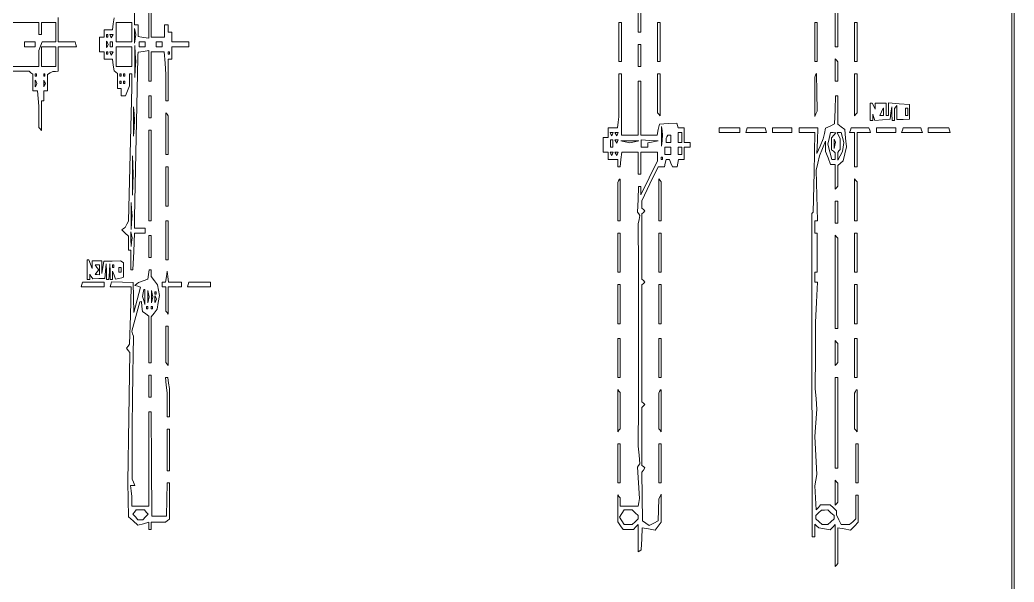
# Paper-space layout 'AN-22-DGE-077' of a CAD drawing. Header units: metres. Extents: x 12 to 191, y -57 to 204.
# Drawn here: x 119.1 to 191.4, y 7.7 to 48.6 of the extents above; entities that cross this region are included whole.
import ezdxf

# ---------------------------------------------------------------- set-up
doc = ezdxf.new("R2010")
doc.units = ezdxf.units.M
doc.layers.add('DGE_CONTORNOS', color=7, linetype='Continuous', lineweight=0)
doc.layers.add('DGE_DATOS', color=7, linetype='Continuous', lineweight=0)

# ---------------------------------------------------------------- blocks, each defined once
blk = doc.blocks.new('LP_REF_DGE_MT_077')
at = {"layer": 'DGE_CONTORNOS'}
for points in [[(21.899, 63.246), (21.899, -57.382), (106.671, -57.382), (191.443, -57.382), (191.443, 63.246), (191.443, 183.875), (106.671, 183.875), (21.899, 183.875)], [(191.267, 90.597), (191.267, -2.324), (189.861, -2.324), (188.455, -2.324), (188.452, -2.013), (188.449, -1.701), (188.333, -2.013), (188.216, -2.324), (154.189, -2.324), (120.162, -2.324), (120.162, -29.675), (120.162, -57.026), (74.239, -57.026), (28.315, -57.026), (28.315, 63.246), (28.315, 183.518), (109.791, 183.518), (191.267, 183.518)], [(164.109, 51.13), (164.109, 47.744), (164.197, 47.744), (164.284, 47.744), (164.284, 51.13), (164.284, 54.515), (164.197, 54.515), (164.109, 54.515)], [(178.435, 49.972), (178.435, 46.675), (178.523, 46.675), (178.611, 46.675), (178.611, 49.972), (178.611, 53.268), (178.523, 53.268), (178.435, 53.268)], [(127.282, 47.744), (127.282, 47.032), (126.71, 47.032), (126.139, 47.032), (126.139, 47.744), (126.139, 48.457), (126.71, 48.457), (127.282, 48.457)], [(162.702, 47.032), (162.702, 45.606), (162.79, 45.606), (162.878, 45.606), (162.878, 47.032), (162.878, 48.457), (162.79, 48.457), (162.702, 48.457)], [(165.515, 47.032), (165.515, 45.606), (165.603, 45.606), (165.691, 45.606), (165.691, 47.032), (165.691, 48.457), (165.603, 48.457), (165.515, 48.457)], [(176.941, 47.032), (176.941, 45.606), (177.029, 45.606), (177.117, 45.606), (177.117, 47.032), (177.117, 48.457), (177.029, 48.457), (176.941, 48.457)], [(179.841, 47.032), (179.841, 45.606), (179.929, 45.606), (180.017, 45.606), (180.017, 47.032), (180.017, 48.457), (179.929, 48.457), (179.841, 48.457)], [(127.518, 47.258), (127.478, 46.943), (127.475, 47.477), (127.471, 48.012), (127.515, 47.792), (127.559, 47.573)], [(119.459, 46.854), (119.459, 46.675), (119.855, 46.675), (120.25, 46.675), (120.25, 46.854), (120.25, 47.032), (119.855, 47.032), (119.459, 47.032)], [(125.524, 47.477), (125.524, 47.388), (125.48, 47.388), (125.436, 47.388), (125.436, 47.477), (125.436, 47.566), (125.48, 47.566), (125.524, 47.566)], [(125.495, 46.735), (125.436, 46.616), (125.436, 46.854), (125.436, 47.091), (125.495, 46.972), (125.553, 46.854)], [(125.846, 47.448), (125.788, 47.329), (125.729, 47.448), (125.67, 47.566), (125.788, 47.566), (125.905, 47.566)], [(125.876, 46.854), (125.876, 46.675), (125.788, 46.675), (125.7, 46.675), (125.7, 46.854), (125.7, 47.032), (125.788, 47.032), (125.876, 47.032)], [(128.249, 46.854), (128.249, 46.675), (128.029, 46.675), (127.809, 46.675), (127.809, 46.854), (127.809, 47.032), (128.029, 47.032), (128.249, 47.032)], [(129.479, 46.854), (129.479, 46.675), (129.259, 46.675), (129.04, 46.675), (129.04, 46.854), (129.04, 47.032), (129.259, 47.032), (129.479, 47.032)], [(121.745, 45.963), (121.745, 45.25), (121.217, 45.25), (120.69, 45.25), (120.69, 45.963), (120.69, 46.675), (121.217, 46.675), (121.745, 46.675)], [(125.524, 46.23), (125.524, 46.141), (125.48, 46.141), (125.436, 46.141), (125.436, 46.23), (125.436, 46.319), (125.48, 46.319), (125.524, 46.319)], [(125.846, 46.2), (125.788, 46.081), (125.729, 46.2), (125.67, 46.319), (125.788, 46.319), (125.905, 46.319)], [(127.282, 45.963), (127.282, 45.25), (126.71, 45.25), (126.139, 45.25), (126.139, 45.963), (126.139, 46.675), (126.71, 46.675), (127.282, 46.675)], [(127.521, 45.027), (127.486, 44.448), (127.486, 45.606), (127.486, 46.764), (127.521, 46.185), (127.557, 45.606)], [(130.006, 46.23), (130.006, 46.141), (129.962, 46.141), (129.919, 46.141), (129.919, 46.23), (129.919, 46.319), (129.962, 46.319), (130.006, 46.319)], [(164.109, 46.052), (164.109, 45.25), (164.197, 45.25), (164.284, 45.25), (164.284, 46.052), (164.284, 46.854), (164.197, 46.854), (164.109, 46.854)], [(178.435, 44.993), (178.435, 44.181), (178.523, 44.181), (178.611, 44.181), (178.611, 44.883), (178.611, 45.585), (178.523, 45.695), (178.435, 45.806)], [(120.338, 44.626), (120.338, 44.537), (120.294, 44.537), (120.25, 44.537), (120.25, 44.626), (120.25, 44.715), (120.294, 44.715), (120.338, 44.715)], [(120.309, 43.884), (120.25, 43.765), (120.25, 44.003), (120.25, 44.24), (120.309, 44.121), (120.368, 44.003)], [(120.954, 44.626), (120.954, 44.537), (120.91, 44.537), (120.866, 44.537), (120.866, 44.626), (120.866, 44.715), (120.91, 44.715), (120.954, 44.715)], [(120.924, 43.884), (120.866, 43.765), (120.866, 44.003), (120.866, 44.24), (120.924, 44.121), (120.983, 44.003)], [(126.491, 44.626), (126.491, 44.537), (126.447, 44.537), (126.403, 44.537), (126.403, 44.626), (126.403, 44.715), (126.447, 44.715), (126.491, 44.715)], [(126.491, 44.092), (126.491, 44.003), (126.447, 44.003), (126.403, 44.003), (126.403, 44.092), (126.403, 44.181), (126.447, 44.181), (126.491, 44.181)], [(126.754, 44.626), (126.754, 44.537), (126.71, 44.537), (126.667, 44.537), (126.667, 44.626), (126.667, 44.715), (126.71, 44.715), (126.754, 44.715)], [(126.754, 44.092), (126.754, 44.003), (126.71, 44.003), (126.667, 44.003), (126.667, 44.092), (126.667, 44.181), (126.71, 44.181), (126.754, 44.181)], [(162.701, 43.156), (162.7, 41.597), (162.647, 41.196), (162.594, 40.795), (162.253, 40.795), (161.911, 40.795), (161.911, 40.439), (161.911, 40.083), (161.736, 40.083), (161.56, 40.083), (161.56, 39.548), (161.56, 39.014), (161.736, 39.014), (161.911, 39.014), (161.911, 38.746), (161.911, 38.479), (162.263, 38.479), (162.615, 38.479), (162.615, 38.212), (162.615, 37.945), (162.705, 37.945), (162.795, 37.945), (162.847, 38.479), (162.9, 39.014), (163.504, 39.014), (164.109, 39.014), (164.109, 38.212), (164.109, 37.41), (164.197, 37.41), (164.284, 37.41), (164.284, 38.212), (164.284, 39.014), (164.9, 39.014), (165.515, 39.014), (165.515, 38.697), (165.515, 38.38), (164.9, 37.143), (164.284, 35.905), (164.284, 36.212), (164.284, 36.519), (164.205, 36.519), (164.126, 36.519), (164.092, 35.584), (164.058, 34.648), (164.14, 34.533), (164.222, 34.417), (164.165, 34.116), (164.108, 33.815), (164.115, 30.668), (164.123, 27.521), (164.124, 25.606), (164.125, 23.69), (164.113, 20.656), (164.102, 17.623), (164.161, 16.984), (164.22, 16.346), (164.131, 16.232), (164.042, 16.117), (164.12, 14.972), (164.198, 13.826), (164.155, 13.546), (164.111, 13.266), (163.451, 13.266), (162.791, 13.266), (162.79, 13.568), (162.79, 13.869), (162.702, 13.979), (162.615, 14.089), (162.615, 13.109), (162.615, 12.129), (162.81, 11.851), (163.005, 11.574), (163.387, 11.574), (163.769, 11.574), (163.939, 11.758), (164.109, 11.943), (164.109, 10.942), (164.109, 9.94), (164.219, 10.014), (164.328, 10.087), (164.355, 10.889), (164.381, 11.691), (164.859, 11.61), (165.337, 11.53), (165.558, 11.823), (165.779, 12.117), (165.779, 13.128), (165.779, 14.14), (165.696, 13.97), (165.614, 13.801), (165.586, 12.999), (165.559, 12.197), (165.227, 12.031), (164.895, 11.865), (164.656, 12.035), (164.416, 12.205), (164.391, 13.968), (164.366, 15.732), (164.479, 15.893), (164.592, 16.055), (164.482, 16.146), (164.372, 16.236), (164.372, 18.345), (164.372, 20.453), (164.482, 20.557), (164.592, 20.661), (164.482, 20.765), (164.372, 20.869), (164.372, 25.116), (164.372, 29.362), (164.482, 29.466), (164.592, 29.57), (164.482, 29.674), (164.372, 29.778), (164.372, 32.154), (164.372, 34.529), (164.482, 34.633), (164.592, 34.737), (164.482, 34.841), (164.372, 34.945), (164.372, 35.215), (164.372, 35.485), (164.958, 36.715), (165.544, 37.945), (165.784, 37.945), (166.024, 37.945), (166.074, 38.212), (166.125, 38.479), (166.249, 38.479), (166.372, 38.479), (166.482, 38.212), (166.591, 37.945), (166.759, 37.945), (166.927, 37.945), (166.977, 38.212), (167.028, 38.479), (167.238, 38.479), (167.449, 38.479), (167.449, 38.925), (167.449, 39.37), (167.668, 39.37), (167.888, 39.37), (167.888, 39.548), (167.888, 39.726), (167.668, 39.726), (167.449, 39.726), (167.449, 40.261), (167.449, 40.795), (167.234, 40.795), (167.02, 40.795), (166.968, 40.964), (166.916, 41.133), (166.282, 41.098), (165.647, 41.063), (165.56, 40.662), (165.473, 40.261), (164.879, 40.261), (164.284, 40.261), (164.284, 42.221), (164.284, 44.181), (164.197, 44.181), (164.109, 44.181), (164.109, 42.221), (164.109, 40.261), (163.493, 40.261), (162.878, 40.261), (162.878, 42.488), (162.878, 44.715), (162.79, 44.715), (162.702, 44.715)], [(165.515, 43.3), (165.515, 41.886), (165.603, 41.775), (165.691, 41.665), (165.691, 43.19), (165.691, 44.715), (165.603, 44.715), (165.515, 44.715)], [(177.007, 44.612), (176.941, 44.478), (176.941, 43.046), (176.941, 41.615), (177.033, 41.801), (177.125, 41.987), (177.099, 43.367), (177.073, 44.747)], [(179.841, 43.19), (179.841, 41.665), (179.929, 41.775), (180.017, 41.886), (180.017, 43.3), (180.017, 44.715), (179.929, 44.715), (179.841, 44.715)], [(128.512, 42.31), (128.512, 41.508), (128.6, 41.508), (128.688, 41.508), (128.688, 42.31), (128.688, 43.112), (128.6, 43.112), (128.512, 43.112)], [(178.418, 42.093), (178.391, 41.075), (178.056, 40.914), (177.72, 40.754), (177.641, 40.374), (177.562, 39.994), (177.331, 39.459), (177.101, 38.925), (177.14, 39.86), (177.179, 40.795), (176.489, 40.795), (175.798, 40.795), (175.798, 40.617), (175.798, 40.439), (176.376, 40.439), (176.955, 40.439), (176.892, 37.544), (176.829, 34.648), (176.775, 34.604), (176.721, 34.559), (176.741, 25.026), (176.761, 15.494), (176.763, 13.266), (176.765, 11.039), (176.853, 11.039), (176.941, 11.039), (176.941, 11.504), (176.941, 11.968), (177.095, 11.828), (177.249, 11.689), (177.657, 11.615), (178.066, 11.542), (178.25, 11.742), (178.435, 11.943), (178.435, 10.411), (178.435, 8.88), (178.523, 8.99), (178.611, 9.1), (178.611, 10.396), (178.611, 11.692), (179.08, 11.613), (179.549, 11.534), (179.827, 11.826), (180.105, 12.117), (180.105, 13.093), (180.105, 14.068), (180.017, 14.068), (179.929, 14.068), (179.929, 13.206), (179.929, 12.344), (179.705, 12.137), (179.482, 11.93), (179.178, 11.93), (178.875, 11.93), (178.699, 12.286), (178.523, 12.643), (178.523, 12.792), (178.523, 12.942), (178.299, 13.149), (178.075, 13.356), (177.722, 13.356), (177.369, 13.356), (177.21, 13.183), (177.051, 13.01), (176.994, 13.875), (176.938, 14.74), (177.014, 15.161), (177.09, 15.583), (177.023, 16.96), (176.956, 18.336), (177.022, 19.326), (177.088, 20.316), (177.036, 21.067), (176.985, 21.819), (176.994, 24.225), (177.002, 26.63), (177.071, 28.1), (177.139, 29.57), (177.04, 29.57), (176.941, 29.57), (176.941, 29.926), (176.941, 30.283), (177.029, 30.283), (177.117, 30.283), (177.117, 31.708), (177.117, 33.134), (177.029, 33.134), (176.941, 33.134), (176.941, 33.579), (176.941, 34.025), (177.041, 34.025), (177.142, 34.025), (177.096, 35.864), (177.049, 37.704), (177.167, 38.225), (177.284, 38.746), (177.507, 39.281), (177.731, 39.815), (177.732, 39.439), (177.732, 39.062), (177.914, 38.592), (178.096, 38.123), (178.266, 38.123), (178.435, 38.123), (178.435, 37.221), (178.435, 36.32), (178.523, 36.43), (178.611, 36.54), (178.611, 37.289), (178.611, 38.038), (178.808, 38.214), (179.006, 38.39), (179.124, 38.895), (179.243, 39.4), (179.185, 40.029), (179.127, 40.657), (178.869, 40.854), (178.611, 41.052), (178.611, 42.082), (178.611, 43.112), (178.527, 43.112), (178.444, 43.112)], [(127.433, 40.754), (127.398, 40.172), (127.397, 41.241), (127.396, 42.31), (127.432, 41.823), (127.469, 41.336)], [(180.984, 41.954), (180.984, 41.33), (181.072, 41.33), (181.16, 41.33), (181.161, 41.553), (181.162, 41.775), (181.235, 41.543), (181.308, 41.312), (181.867, 41.365), (182.427, 41.419), (182.488, 41.865), (182.549, 42.31), (182.557, 41.82), (182.566, 41.33), (182.654, 41.33), (182.742, 41.33), (182.742, 41.765), (182.742, 42.2), (182.83, 42.31), (182.918, 42.42), (182.918, 41.901), (182.918, 41.381), (183.379, 41.4), (183.841, 41.419), (183.841, 41.954), (183.841, 42.488), (183.071, 42.54), (182.302, 42.593), (182.302, 42.139), (182.302, 41.686), (182.215, 41.686), (182.127, 41.686), (182.127, 42.132), (182.127, 42.577), (181.731, 42.577), (181.336, 42.577), (181.336, 42.363), (181.336, 42.15), (181.23, 42.363), (181.125, 42.577), (181.054, 42.577), (180.984, 42.577)], [(181.951, 41.954), (181.951, 41.686), (181.816, 41.686), (181.68, 41.686), (181.794, 41.947), (181.907, 42.207), (181.929, 42.214), (181.951, 42.221)], [(183.709, 41.954), (183.709, 41.686), (183.621, 41.686), (183.533, 41.686), (183.533, 41.954), (183.533, 42.221), (183.621, 42.221), (183.709, 42.221)], [(129.743, 40.361), (129.743, 38.835), (129.831, 38.835), (129.919, 38.835), (129.919, 40.25), (129.919, 41.665), (129.831, 41.775), (129.743, 41.886)], [(128.512, 37.321), (128.512, 34.025), (128.6, 34.025), (128.688, 34.025), (128.688, 37.321), (128.688, 40.617), (128.6, 40.617), (128.512, 40.617)], [(165.841, 39.862), (165.803, 39.459), (165.801, 40.172), (165.799, 40.885), (165.839, 40.575), (165.879, 40.265)], [(169.997, 40.617), (169.997, 40.439), (170.745, 40.439), (171.492, 40.439), (171.492, 40.617), (171.492, 40.795), (170.745, 40.795), (169.997, 40.795)], [(171.975, 40.617), (171.921, 40.439), (172.678, 40.439), (173.436, 40.439), (173.381, 40.617), (173.327, 40.795), (172.678, 40.795), (172.029, 40.795)], [(173.865, 40.617), (173.865, 40.439), (174.568, 40.439), (175.271, 40.439), (175.271, 40.617), (175.271, 40.795), (174.568, 40.795), (173.865, 40.795)], [(179.534, 40.617), (179.479, 40.439), (179.66, 40.439), (179.841, 40.439), (179.841, 39.192), (179.841, 37.945), (179.929, 37.945), (180.017, 37.945), (180.017, 39.192), (180.017, 40.439), (180.506, 40.439), (180.994, 40.439), (180.94, 40.617), (180.886, 40.795), (180.237, 40.795), (179.588, 40.795)], [(181.423, 40.617), (181.423, 40.439), (182.127, 40.439), (182.83, 40.439), (182.83, 40.617), (182.83, 40.795), (182.127, 40.795), (181.423, 40.795)], [(183.313, 40.617), (183.259, 40.439), (184.016, 40.439), (184.774, 40.439), (184.719, 40.617), (184.665, 40.795), (184.016, 40.795), (183.367, 40.795)], [(185.203, 40.617), (185.203, 40.439), (185.999, 40.439), (186.795, 40.439), (186.741, 40.617), (186.687, 40.795), (185.945, 40.795), (185.203, 40.795)], [(162.234, 40.32), (162.175, 40.202), (162.116, 40.32), (162.058, 40.439), (162.175, 40.439), (162.292, 40.439)], [(162.263, 39.637), (162.263, 39.37), (162.175, 39.37), (162.087, 39.37), (162.087, 39.637), (162.087, 39.905), (162.175, 39.905), (162.263, 39.905)], [(162.585, 40.32), (162.527, 40.202), (162.468, 40.32), (162.409, 40.439), (162.527, 40.439), (162.644, 40.439)], [(162.585, 39.786), (162.527, 39.667), (162.468, 39.786), (162.409, 39.905), (162.527, 39.905), (162.644, 39.905)], [(163.823, 39.775), (163.493, 39.705), (163.164, 39.775), (162.834, 39.845), (163.493, 39.845), (164.153, 39.845)], [(165.185, 39.774), (164.812, 39.706), (164.812, 39.538), (164.812, 39.37), (164.563, 39.37), (164.314, 39.37), (164.314, 39.637), (164.314, 39.905), (164.936, 39.873), (165.559, 39.842)], [(166.482, 39.994), (166.482, 39.726), (166.306, 39.726), (166.13, 39.726), (166.13, 39.875), (166.13, 40.023), (166.189, 40.142), (166.247, 40.261), (166.365, 40.261), (166.482, 40.261)], [(167.273, 40.083), (167.273, 39.726), (167.141, 39.726), (167.009, 39.726), (167.009, 40.083), (167.009, 40.439), (167.141, 40.439), (167.273, 40.439)], [(178.325, 40.247), (178.171, 40.065), (178.171, 39.623), (178.171, 39.181), (178.303, 39.078), (178.435, 38.976), (178.435, 38.727), (178.435, 38.479), (178.306, 38.479), (178.176, 38.479), (178.033, 39.038), (177.891, 39.598), (177.985, 40.018), (178.08, 40.439), (178.279, 40.434), (178.479, 40.428)], [(178.407, 39.515), (178.361, 39.281), (178.354, 39.622), (178.347, 39.964), (178.4, 39.856), (178.453, 39.749)], [(178.964, 40.076), (179.06, 39.713), (179.009, 39.387), (178.958, 39.061), (178.784, 38.742), (178.611, 38.424), (178.611, 38.708), (178.611, 38.993), (178.699, 39.103), (178.787, 39.213), (178.787, 39.612), (178.787, 40.011), (178.681, 40.225), (178.576, 40.439), (178.722, 40.439), (178.868, 40.439)], [(166.482, 39.103), (166.482, 38.835), (166.262, 38.835), (166.042, 38.835), (166.042, 39.103), (166.042, 39.37), (166.262, 39.37), (166.482, 39.37)], [(167.273, 39.103), (167.273, 38.835), (167.141, 38.835), (167.009, 38.835), (167.009, 39.103), (167.009, 39.37), (167.141, 39.37), (167.273, 39.37)], [(127.346, 36.657), (127.312, 35.895), (127.312, 37.321), (127.311, 38.746), (127.346, 38.083), (127.38, 37.419)], [(162.234, 38.895), (162.175, 38.776), (162.116, 38.895), (162.058, 39.014), (162.175, 39.014), (162.292, 39.014)], [(162.585, 38.895), (162.527, 38.776), (162.468, 38.895), (162.409, 39.014), (162.527, 39.014), (162.644, 39.014)], [(165.867, 38.568), (165.867, 38.479), (165.823, 38.479), (165.779, 38.479), (165.779, 38.568), (165.779, 38.657), (165.823, 38.657), (165.867, 38.657)], [(129.743, 36.519), (129.743, 35.094), (129.831, 35.094), (129.919, 35.094), (129.919, 36.519), (129.919, 37.945), (129.831, 37.945), (129.743, 37.945)], [(162.673, 36.935), (162.615, 36.816), (162.615, 35.42), (162.615, 34.025), (162.702, 34.025), (162.79, 34.025), (162.79, 35.539), (162.79, 37.054), (162.761, 37.054), (162.732, 37.054)], [(165.603, 35.55), (165.603, 34.025), (165.691, 34.025), (165.779, 34.025), (165.779, 35.439), (165.779, 36.854), (165.691, 36.965), (165.603, 37.075)], [(179.841, 35.55), (179.841, 34.025), (179.929, 34.025), (180.017, 34.025), (180.017, 35.439), (180.017, 36.854), (179.929, 36.965), (179.841, 37.075)], [(178.435, 34.648), (178.435, 33.846), (178.523, 33.846), (178.611, 33.846), (178.611, 34.648), (178.611, 35.45), (178.523, 35.45), (178.435, 35.45)], [(127.257, 33.891), (127.22, 33.401), (127.22, 34.381), (127.22, 35.361), (127.257, 34.871), (127.293, 34.381)], [(129.743, 32.599), (129.743, 31.174), (129.831, 31.174), (129.919, 31.174), (129.919, 32.599), (129.919, 34.025), (129.831, 34.025), (129.743, 34.025)], [(127.255, 32.469), (127.214, 32.154), (127.211, 32.688), (127.208, 33.223), (127.252, 33.003), (127.295, 32.784)], [(128.512, 32.154), (128.512, 31.352), (128.6, 31.352), (128.688, 31.352), (128.688, 32.154), (128.688, 32.955), (128.6, 32.955), (128.512, 32.955)], [(162.615, 31.708), (162.615, 30.283), (162.702, 30.283), (162.79, 30.283), (162.79, 31.708), (162.79, 33.134), (162.702, 33.134), (162.615, 33.134)], [(165.603, 31.708), (165.603, 30.283), (165.691, 30.283), (165.779, 30.283), (165.779, 31.708), (165.779, 33.134), (165.691, 33.134), (165.603, 33.134)], [(178.435, 29.581), (178.435, 26.185), (178.523, 26.185), (178.611, 26.185), (178.611, 29.47), (178.611, 32.756), (178.523, 32.866), (178.435, 32.977)], [(179.841, 31.708), (179.841, 30.283), (179.929, 30.283), (180.017, 30.283), (180.017, 31.708), (180.017, 33.134), (179.929, 33.134), (179.841, 33.134)], [(124.03, 30.461), (124.03, 29.748), (124.118, 29.748), (124.206, 29.748), (124.206, 29.948), (124.206, 30.148), (124.315, 29.975), (124.425, 29.801), (124.864, 29.819), (125.302, 29.837), (125.359, 30.372), (125.415, 30.906), (125.426, 30.327), (125.436, 29.748), (125.518, 29.748), (125.601, 29.748), (125.636, 30.327), (125.672, 30.906), (125.686, 30.327), (125.7, 29.748), (125.788, 29.748), (125.876, 29.748), (125.876, 30.05), (125.876, 30.351), (125.985, 30.065), (126.095, 29.779), (126.315, 29.83), (126.535, 29.881), (126.601, 29.904), (126.667, 29.926), (126.667, 30.442), (126.667, 30.957), (126.557, 31.031), (126.447, 31.105), (125.836, 31.095), (125.225, 31.085), (125.164, 30.639), (125.102, 30.194), (125.093, 30.656), (125.084, 31.119), (124.733, 31.119), (124.381, 31.119), (124.379, 30.834), (124.376, 30.55), (124.259, 30.862), (124.142, 31.174), (124.086, 31.174), (124.03, 31.174)], [(124.909, 30.461), (124.909, 30.105), (124.755, 30.107), (124.601, 30.11), (124.733, 30.285), (124.865, 30.461), (124.733, 30.636), (124.601, 30.812), (124.755, 30.815), (124.909, 30.817)], [(128.488, 30.116), (128.444, 29.772), (128.105, 29.657), (127.765, 29.542), (127.633, 29.436), (127.502, 29.329), (127.698, 29.259), (127.894, 29.19), (127.654, 28.266), (127.414, 27.343), (127.388, 28.434), (127.362, 29.526), (126.582, 29.555), (125.802, 29.584), (125.746, 29.399), (125.689, 29.214), (126.455, 29.214), (127.221, 29.214), (127.166, 27.134), (127.111, 25.053), (126.999, 24.906), (126.886, 24.759), (127.008, 24.6), (127.13, 24.441), (127.052, 19.728), (126.974, 15.015), (127.003, 13.761), (127.032, 12.506), (127.374, 12.193), (127.716, 11.88), (128.114, 11.991), (128.512, 12.101), (128.512, 11.838), (128.512, 11.574), (128.6, 11.574), (128.688, 11.574), (128.688, 11.841), (128.688, 12.108), (129.208, 12.108), (129.728, 12.108), (129.867, 12.216), (130.006, 12.325), (130.006, 13.642), (130.006, 14.959), (129.923, 14.959), (129.839, 14.959), (129.813, 13.756), (129.787, 12.554), (129.259, 12.554), (128.732, 12.554), (128.708, 16.34), (128.685, 20.126), (128.598, 20.126), (128.512, 20.126), (128.512, 16.696), (128.512, 13.266), (127.897, 13.266), (127.282, 13.266), (127.281, 13.623), (127.279, 13.979), (127.226, 14.38), (127.173, 14.781), (127.326, 14.781), (127.479, 14.781), (127.389, 15.004), (127.299, 15.226), (127.292, 17.186), (127.285, 19.146), (127.317, 21.017), (127.349, 22.888), (127.369, 24.255), (127.389, 25.622), (127.331, 25.811), (127.273, 26), (127.563, 27.07), (127.853, 28.14), (127.909, 28.142), (127.964, 28.145), (128.01, 27.79), (128.056, 27.436), (128.284, 27.26), (128.512, 27.084), (128.512, 25.387), (128.512, 23.69), (128.6, 23.69), (128.688, 23.69), (128.688, 25.362), (128.688, 27.035), (128.898, 27.313), (129.107, 27.591), (129.193, 28.091), (129.279, 28.592), (129.208, 28.981), (129.137, 29.371), (128.913, 29.669), (128.688, 29.967), (128.688, 30.214), (128.688, 30.461), (128.61, 30.461), (128.533, 30.461)], [(125.963, 30.728), (125.963, 30.639), (125.919, 30.639), (125.876, 30.639), (125.876, 30.728), (125.876, 30.817), (125.919, 30.817), (125.963, 30.817)], [(126.491, 30.461), (126.491, 30.283), (126.403, 30.283), (126.315, 30.283), (126.315, 30.461), (126.315, 30.639), (126.403, 30.639), (126.491, 30.639)], [(129.788, 29.971), (129.722, 29.57), (129.601, 29.57), (129.479, 29.57), (129.479, 29.392), (129.479, 29.214), (129.611, 29.214), (129.743, 29.214), (129.743, 28.333), (129.743, 27.453), (129.831, 27.343), (129.919, 27.233), (129.919, 28.223), (129.919, 29.214), (130.402, 29.214), (130.885, 29.214), (130.885, 29.392), (130.885, 29.57), (130.408, 29.57), (129.931, 29.57), (129.892, 29.971), (129.853, 30.372)], [(123.634, 29.392), (123.58, 29.214), (124.42, 29.214), (125.26, 29.214), (125.26, 29.392), (125.26, 29.57), (124.474, 29.57), (123.689, 29.57)], [(128.219, 28.487), (128.219, 27.939), (128.139, 28.231), (128.058, 28.523), (128.107, 28.779), (128.155, 29.035), (128.187, 29.035), (128.219, 29.035)], [(128.483, 28.278), (128.438, 28.056), (128.438, 28.501), (128.438, 28.946), (128.483, 28.724), (128.527, 28.501)], [(128.746, 28.278), (128.702, 28.056), (128.702, 28.501), (128.702, 28.946), (128.746, 28.724), (128.791, 28.501)], [(131.369, 29.392), (131.314, 29.214), (132.155, 29.214), (132.995, 29.214), (132.995, 29.392), (132.995, 29.57), (132.209, 29.57), (131.423, 29.57)], [(162.615, 27.966), (162.615, 26.541), (162.702, 26.541), (162.79, 26.541), (162.79, 27.966), (162.79, 29.392), (162.702, 29.392), (162.615, 29.392)], [(165.603, 27.966), (165.603, 26.541), (165.691, 26.541), (165.779, 26.541), (165.779, 27.966), (165.779, 29.392), (165.691, 29.392), (165.603, 29.392)], [(179.841, 27.966), (179.841, 26.541), (179.929, 26.541), (180.017, 26.541), (180.017, 27.966), (180.017, 29.392), (179.929, 29.392), (179.841, 29.392)], [(129.04, 28.768), (129.04, 28.679), (128.996, 28.679), (128.952, 28.679), (128.952, 28.768), (128.952, 28.857), (128.996, 28.857), (129.04, 28.857)], [(129.01, 28.204), (128.952, 28.085), (128.952, 28.323), (128.952, 28.56), (129.01, 28.442), (129.069, 28.323)], [(128.424, 27.699), (128.424, 27.61), (128.38, 27.61), (128.336, 27.61), (128.336, 27.699), (128.336, 27.788), (128.38, 27.788), (128.424, 27.788)], [(128.776, 27.699), (128.776, 27.61), (128.732, 27.61), (128.688, 27.61), (128.688, 27.699), (128.688, 27.788), (128.732, 27.788), (128.776, 27.788)], [(129.743, 25.037), (129.743, 23.711), (129.831, 23.601), (129.919, 23.491), (129.919, 24.927), (129.919, 26.363), (129.831, 26.363), (129.743, 26.363)], [(162.615, 24.046), (162.615, 22.621), (162.702, 22.621), (162.79, 22.621), (162.79, 24.046), (162.79, 25.472), (162.702, 25.472), (162.615, 25.472)], [(165.603, 24.046), (165.603, 22.621), (165.691, 22.621), (165.779, 22.621), (165.779, 24.046), (165.779, 25.472), (165.691, 25.472), (165.603, 25.472)], [(178.435, 24.403), (178.435, 23.491), (178.523, 23.601), (178.611, 23.711), (178.611, 24.403), (178.611, 25.094), (178.523, 25.205), (178.435, 25.315)], [(179.841, 24.046), (179.841, 22.621), (179.929, 22.621), (180.017, 22.621), (180.017, 24.046), (180.017, 25.472), (179.929, 25.472), (179.841, 25.472)], [(128.512, 21.997), (128.512, 21.196), (128.6, 21.196), (128.688, 21.196), (128.688, 21.997), (128.688, 22.799), (128.6, 22.799), (128.512, 22.799)], [(129.776, 22.064), (129.831, 21.507), (129.831, 20.639), (129.831, 19.77), (129.919, 19.77), (130.006, 19.77), (130.005, 20.795), (130.004, 21.819), (129.951, 22.22), (129.898, 22.621), (129.809, 22.621), (129.721, 22.621)], [(178.435, 19.325), (178.435, 16.028), (178.523, 16.028), (178.611, 16.028), (178.611, 19.325), (178.611, 22.621), (178.523, 22.621), (178.435, 22.621)], [(162.615, 20.216), (162.615, 18.68), (162.702, 18.79), (162.79, 18.9), (162.79, 20.216), (162.79, 21.531), (162.702, 21.641), (162.615, 21.751)], [(165.661, 21.611), (165.603, 21.493), (165.603, 20.196), (165.603, 18.9), (165.691, 18.79), (165.779, 18.68), (165.779, 20.205), (165.779, 21.73), (165.749, 21.73), (165.72, 21.73)], [(179.9, 21.611), (179.841, 21.493), (179.841, 20.196), (179.841, 18.9), (179.929, 18.79), (180.017, 18.68), (180.017, 20.205), (180.017, 21.73), (179.988, 21.73), (179.959, 21.73)], [(129.831, 17.365), (129.831, 15.85), (129.919, 15.85), (130.006, 15.85), (130.006, 17.365), (130.006, 18.879), (129.919, 18.879), (129.831, 18.879)], [(162.615, 16.385), (162.615, 14.959), (162.702, 14.959), (162.79, 14.959), (162.79, 16.385), (162.79, 17.81), (162.702, 17.81), (162.615, 17.81)], [(165.603, 16.385), (165.603, 14.959), (165.691, 14.959), (165.779, 14.959), (165.779, 16.385), (165.779, 17.81), (165.691, 17.81), (165.603, 17.81)], [(179.929, 16.385), (179.929, 14.959), (180.017, 14.959), (180.105, 14.959), (180.105, 16.385), (180.105, 17.81), (180.017, 17.81), (179.929, 17.81)], [(178.435, 14.246), (178.435, 13.335), (178.523, 13.445), (178.611, 13.555), (178.611, 14.246), (178.611, 14.938), (178.523, 15.048), (178.435, 15.158)], [(128.326, 12.837), (128.448, 12.681), (128.266, 12.484), (128.084, 12.286), (127.897, 12.286), (127.71, 12.286), (127.528, 12.484), (127.346, 12.681), (127.468, 12.837), (127.589, 12.994), (127.897, 12.994), (128.205, 12.994)], [(163.885, 12.792), (164.109, 12.586), (164.109, 12.465), (164.109, 12.344), (163.885, 12.137), (163.661, 11.93), (163.374, 11.93), (163.088, 11.93), (162.917, 12.197), (162.746, 12.465), (162.917, 12.732), (163.088, 12.999), (163.374, 12.999), (163.661, 12.999)], [(178.123, 12.792), (178.347, 12.586), (178.347, 12.465), (178.347, 12.344), (178.123, 12.137), (177.9, 11.93), (177.688, 11.93), (177.477, 11.93), (177.253, 12.137), (177.029, 12.344), (177.029, 12.466), (177.029, 12.588), (177.227, 12.782), (177.424, 12.975), (177.662, 12.987), (177.9, 12.999)]]:
    blk.add_lwpolyline(points, close=True, dxfattribs=at)
for points in [[(125.979, 48.783), (125.925, 48.353), (125.872, 47.923), (125.566, 47.923), (125.26, 47.923), (125.26, 47.655), (125.26, 47.388), (125.084, 47.388), (124.909, 47.388), (124.909, 46.854), (124.909, 46.319), (125.084, 46.319), (125.26, 46.319), (125.26, 46.052), (125.26, 45.785), (125.566, 45.785), (125.872, 45.785), (125.926, 45.352), (125.979, 44.919), (126.103, 44.823), (126.227, 44.727), (126.227, 44.186), (126.227, 43.646), (126.359, 43.646), (126.491, 43.646), (126.491, 43.379), (126.491, 43.112), (126.647, 43.112), (126.803, 43.112), (126.955, 43.47), (127.106, 43.829), (127.106, 44.272), (127.106, 44.715), (127.194, 44.715), (127.282, 44.715), (127.281, 44.225), (127.281, 43.735), (127.15, 38.868), (127.019, 34.001), (126.907, 33.774), (126.795, 33.547), (126.665, 33.453), (126.535, 33.359), (126.776, 33.128), (127.018, 32.898), (127.018, 32.392), (127.018, 31.886), (127.106, 31.886), (127.194, 31.886), (127.194, 31.174), (127.194, 30.461), (127.271, 30.461), (127.349, 30.461), (127.411, 31.797), (127.473, 33.134), (127.861, 33.134), (128.249, 33.134), (128.249, 33.312), (128.249, 33.49), (127.853, 33.49), (127.458, 33.49), (127.459, 33.891), (127.461, 34.292), (127.589, 40.083), (127.718, 45.874), (127.72, 46.078), (127.721, 46.283), (128.117, 46.347), (128.512, 46.411), (128.512, 45.296), (128.512, 44.181), (128.6, 44.181), (128.688, 44.181), (128.688, 45.25), (128.688, 46.319), (129.16, 46.319), (129.631, 46.319), (129.687, 45.492), (129.743, 44.666), (129.743, 43.711), (129.743, 42.755), (129.831, 42.755), (129.919, 42.755), (129.919, 44.27), (129.919, 45.785), (130.05, 45.785), (130.182, 45.785), (130.182, 46.23), (130.182, 46.675), (130.797, 46.675), (131.413, 46.675), (131.413, 46.854), (131.413, 47.032), (130.797, 47.032), (130.182, 47.032), (130.182, 47.388), (130.182, 47.744), (130.05, 47.744), (129.919, 47.744), (129.919, 48.012), (129.919, 48.279), (129.787, 48.279), (129.655, 48.279), (129.655, 47.834), (129.655, 47.388), (129.171, 47.388), (128.688, 47.388), (128.688, 49.17)], [(128.512, 49.124), (128.512, 47.296), (128.117, 47.36), (127.721, 47.424), (127.721, 47.852), (127.721, 48.279), (127.589, 48.279), (127.458, 48.279), (127.458, 49.462)], [(116.705, 44.894), (119.797, 44.894), (119.936, 44.785), (120.075, 44.677), (120.075, 44.073), (120.075, 43.468), (120.239, 43.468), (120.404, 43.468), (120.459, 42.911), (120.514, 42.355), (120.514, 41.585), (120.514, 40.816), (120.602, 40.706), (120.69, 40.596), (120.69, 41.676), (120.69, 42.755), (120.778, 42.755), (120.866, 42.755), (120.866, 43.112), (120.866, 43.468), (120.997, 43.468), (121.129, 43.468), (121.129, 44.071), (121.129, 44.674), (121.327, 44.781), (121.525, 44.889), (121.723, 44.891), (121.92, 44.894), (121.92, 45.785), (121.92, 46.675), (122.585, 46.675), (123.249, 46.675), (123.195, 46.854), (123.14, 47.032), (122.53, 47.032), (121.92, 47.032), (121.92, 47.923), (121.92, 48.814)], [(113.966, 48.457), (120.514, 48.457), (120.514, 48.012), (120.514, 47.566), (120.602, 47.566), (120.69, 47.566), (120.69, 48.012), (120.69, 48.457), (121.217, 48.457), (121.745, 48.457), (121.745, 47.744), (121.745, 47.032), (121.249, 47.032), (120.753, 47.032), (120.636, 46.72), (120.52, 46.408), (120.517, 45.829), (120.514, 45.25), (117.132, 45.25)]]:
    blk.add_lwpolyline(points, dxfattribs=at)

psp = doc.layouts.new('AN-22-DGE-077')

# ---------------------------------------------------------------- block references
at = {"layer": 'DGE_DATOS'}
psp.add_blockref('LP_REF_DGE_MT_077', (0, 0), dxfattribs=at)

doc.saveas('drawing.dxf')
